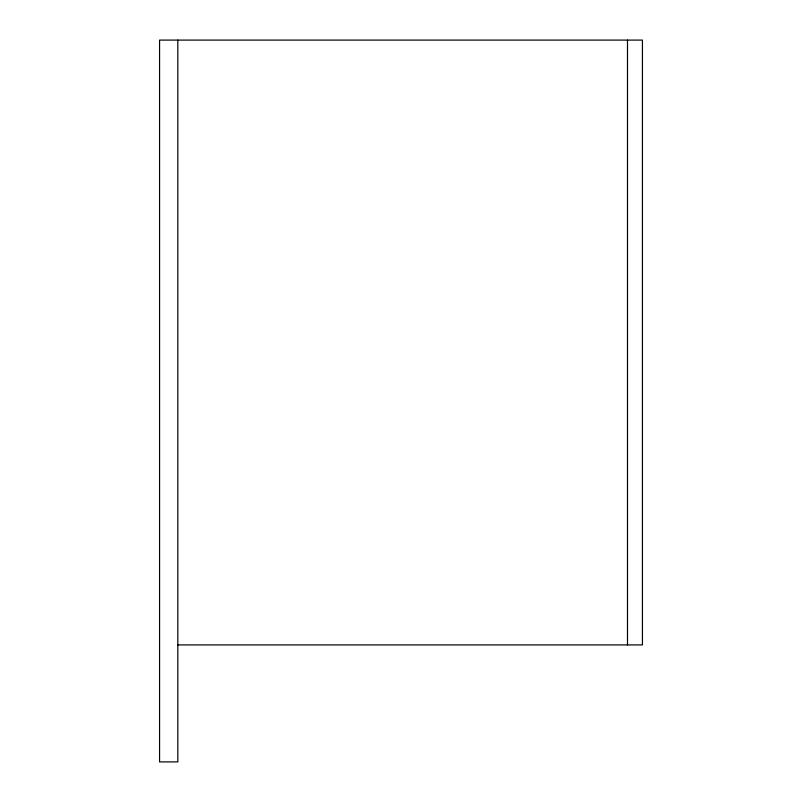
<?xml version="1.0" encoding="UTF-8"?>
<svg xmlns="http://www.w3.org/2000/svg" width="802" height="802" viewBox="0 0 802 802"><rect width="100%" height="100%" fill="white"/><g stroke="black" fill="none" stroke-linecap="round" stroke-linejoin="round"><path stroke-width="1.2" d="M177.823 644.918L642.432 644.918L642.432 40.1L159.568 40.1L159.568 761.9L177.823 761.9L177.823 40.1M627.495 40.1L627.495 644.918"/></g></svg>
